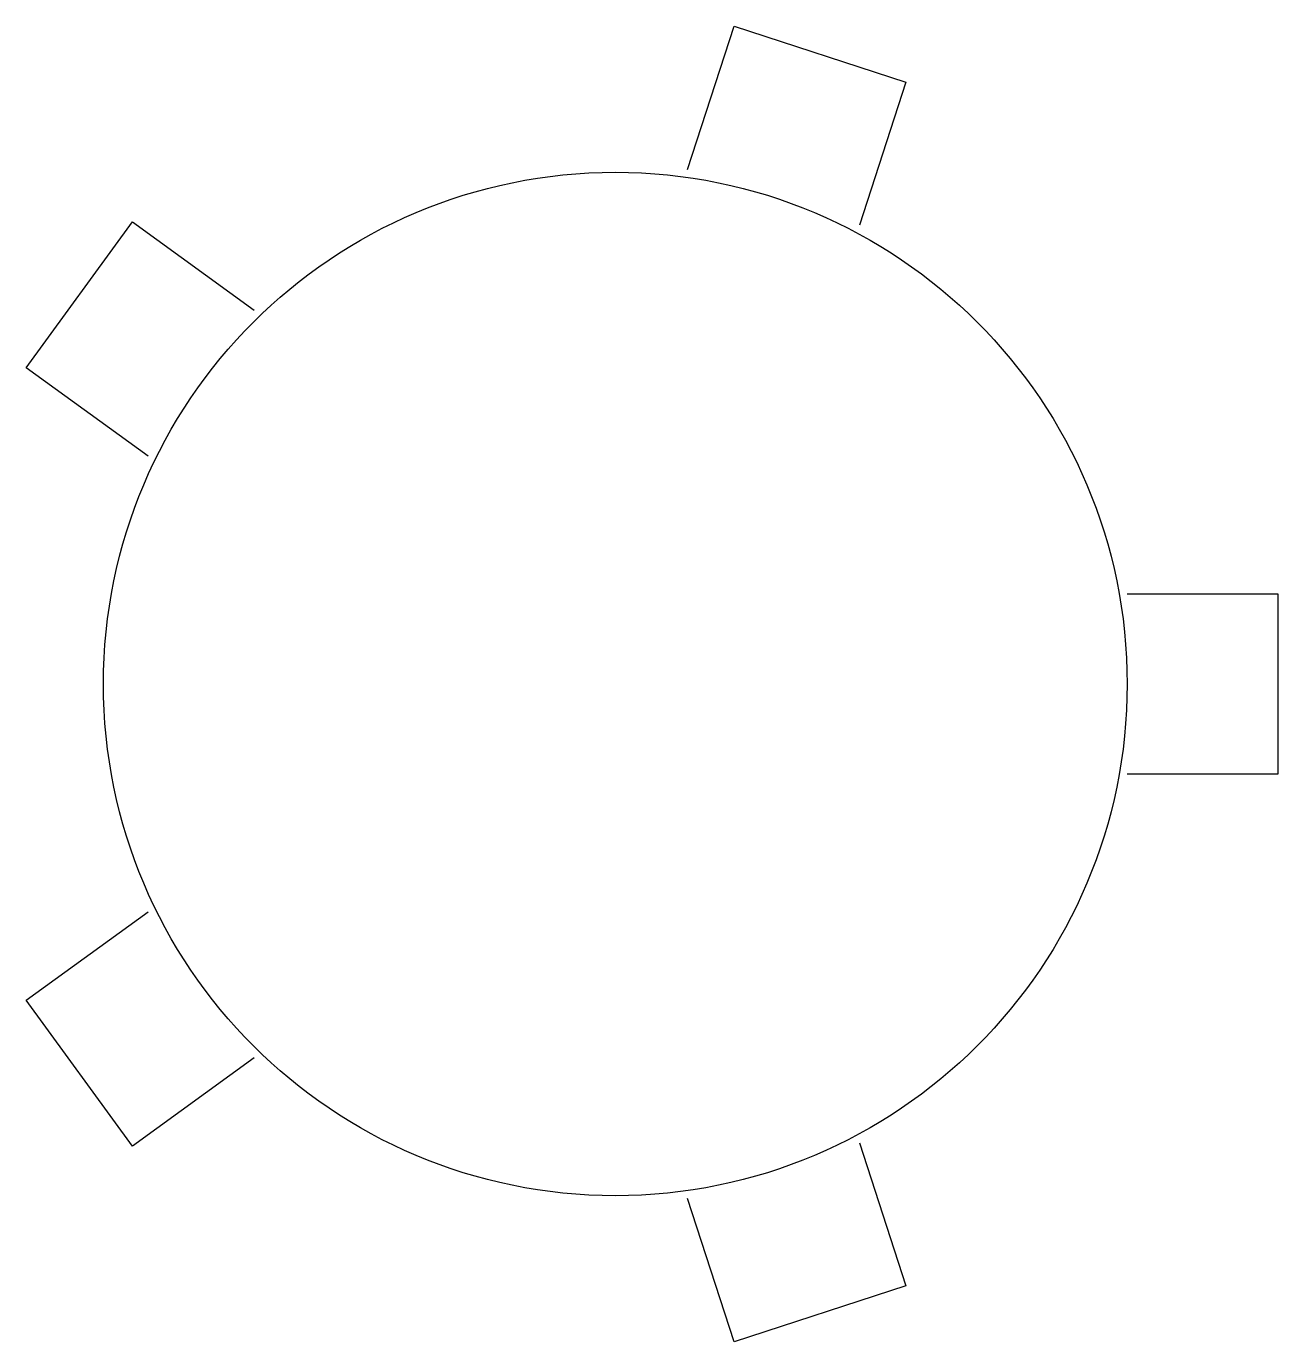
# Model space of a CAD drawing. Extents: x -0.248 to 0.279, y -0.277 to 0.277.
import ezdxf

# ---------------------------------------------------------------- set-up
doc = ezdxf.new("R2010")
doc.units = 0
doc.header["$LTSCALE"] = 2
doc.layers.get('0').update_dxf_attribs({"linetype": 'CONTINUOUS'})

msp = doc.modelspace()

# ---------------------------------------------------------------- linework, layer by layer
at = {"color": 0, "linetype": 'BYBLOCK'}
for p, q in [((0.03048, 0.21711), (0.0501, 0.2775)), ((0.0501, 0.2775), (0.12257, 0.25395)), ((0.12257, 0.25395), (0.10295, 0.19356)), ((-0.24843, 0.1334), (-0.20364, 0.19505)), ((-0.20364, 0.19505), (-0.15227, 0.15773)), ((-0.19706, 0.09608), (-0.24843, 0.1334)), ((0.2159, 0.0381), (0.2794, 0.0381)), ((0.2794, 0.0381), (0.2794, -0.0381)), ((0.2794, -0.0381), (0.2159, -0.0381)), ((-0.24843, -0.1334), (-0.19706, -0.09608)), ((-0.20364, -0.19505), (-0.24843, -0.1334)), ((-0.15227, -0.15773), (-0.20364, -0.19505)), ((0.10295, -0.19356), (0.12257, -0.25395)), ((0.0501, -0.2775), (0.03048, -0.21711)), ((0.12257, -0.25395), (0.0501, -0.2775))]:
    msp.add_line(p, q, dxfattribs=at)
msp.add_circle((0, 0), 0.2159, dxfattribs=at)

doc.saveas('drawing.dxf')
